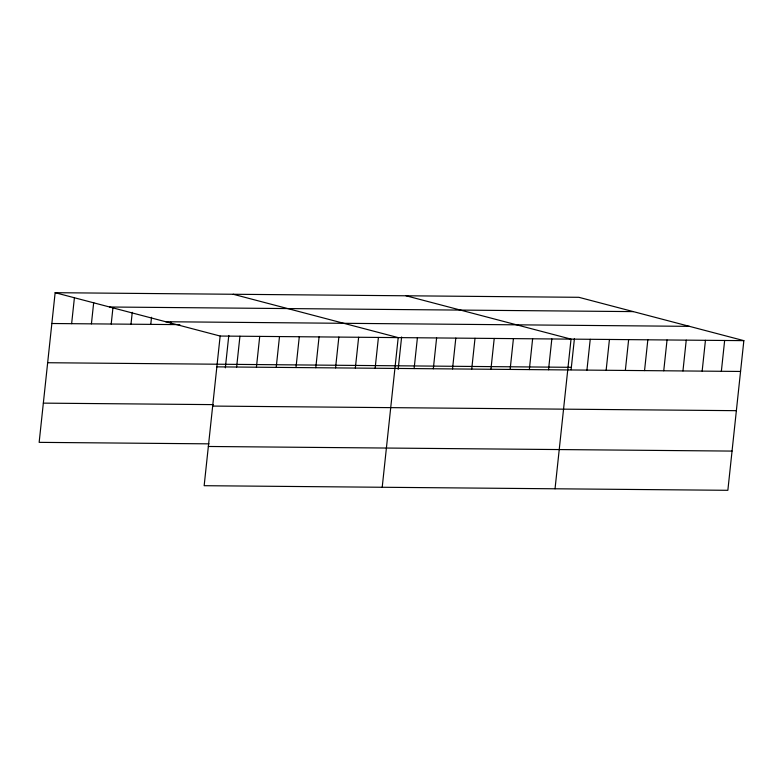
<?xml version="1.0" encoding="UTF-8"?>
<svg xmlns="http://www.w3.org/2000/svg" width="783" height="783" viewBox="0 0 783 783"><rect width="100%" height="100%" fill="white"/><g stroke="black" fill="none" stroke-linecap="round" stroke-linejoin="round"><path stroke-width="1.17" d="M55.143 292.695L220.15 336.044L204.157 485.695L727.857 490.305L743.85 340.644L578.843 297.305L55.143 292.695L39.15 442.356L209.061 443.844M71.635 323.673L74.424 297.609M91.415 323.849L93.696 302.522M111.206 324.025L112.977 307.435M130.986 324.201L132.258 312.348M150.776 324.377L151.53 317.262M170.557 324.544L170.811 322.175M225.338 367.853L228.802 335.447M236.642 367.021L239.941 336.22M256.433 367.198L259.721 336.396M276.213 367.374L279.502 336.563M295.994 367.55L299.292 336.739M315.784 367.716L319.072 336.915M335.564 367.893L338.853 337.091M355.345 368.069L358.643 337.258M375.135 368.245L378.424 337.434M382.212 487.261L398.204 337.61L233.197 294.261M398.156 369.37L401.62 336.974M414.119 368.587L417.408 337.776M433.322 368.754L436.611 337.943M452.525 368.92L455.814 338.119M471.728 369.087L475.017 338.285M490.931 369.263L494.22 338.452M510.134 369.429L513.423 338.618M529.337 369.596L532.626 338.794M548.531 369.762L551.829 338.961M555.039 488.788L571.032 339.127L406.025 295.778M571.101 369.703L574.438 338.491M586.937 370.105L590.235 339.293M606.14 370.271L609.438 339.47M625.343 370.437L628.632 339.636M644.546 370.613L647.835 339.802M663.749 370.78L667.038 339.969M682.952 370.946L686.241 340.145M702.155 371.113L705.444 340.311M721.358 371.289L724.647 340.478M109.6 307.005L633.29 311.605M165.702 321.735L689.402 326.345M51.854 323.506L179.865 324.632M220.15 336.044L743.85 340.644M47.655 362.725L571.355 367.325M216.862 366.855L740.561 371.455M43.339 403.128L213.25 404.625M212.673 406.074L736.363 410.674M208.347 446.476L732.046 451.086"/></g></svg>
